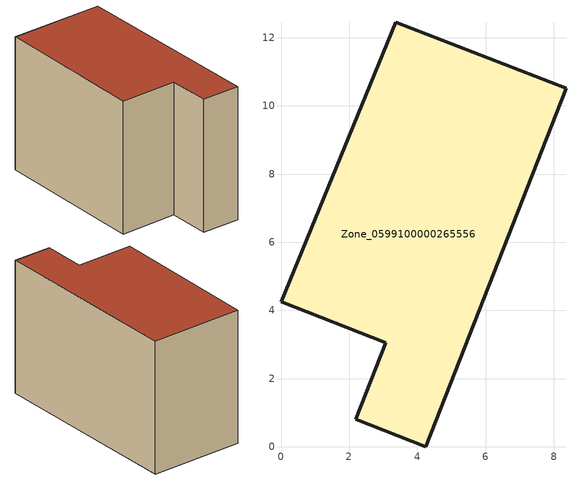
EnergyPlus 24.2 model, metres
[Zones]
Zone_0599100000265556
 floor ground (C_G): 3.36,12.45 8.36,10.52 4.24,0 2.19,0.81 3.08,3.06 0,4.25 z0
 wall outside (C_F): 8.36,10.52 3.36,12.45 0,4.25 3.08,3.06 2.19,0.81 4.24,0 8.36,10.52 z0:7.6
 roof outside (C_R): 4.24,0 8.36,10.52 3.36,12.45 0,4.25 3.08,3.06 2.19,0.81 z7.6
[BUILDING]
Pand.0599100000265556: North Axis=0; Terrain=City; Loads Convergence Tolerance Value=0.04; Temperature Convergence Tolerance Value=0.4; Solar Distribution=FullExterior; Maximum Number of Warmup Days=25; Minimum Number of Warmup Days=1
[Site:Location]
Rotterdam.The.Hague.AP_ZH_NLD Design_Conditions: Latitude=51.96; Longitude=4.45; Time Zone=1; Elevation=-4.5
[SITE:GROUNDTEMPERATURE:BUILDINGSURFACE]
18, 18, 18, 18, 18, 18, 18, 18, 18, 18, 18, 18
[MATERIAL] Thermal Absorptance=0.9; Solar Absorptance=0.7; Visible Absorptance=0.7
Name | Roughness | Thickness | Conductivity | Density | Specific Heat
G.TI.1946 | MediumSmooth | 0.15 | 1 | 540 | 1210
F.TI.1946 | Rough | 0.3 | 0.857143 | 1920 | 840
R.TI.1946 | MediumRough | 0.2 | 0.1 | 1500 | 1000
[CONSTRUCTION]
C_G: G.TI.1946
C_F: F.TI.1946
C_R: R.TI.1946
[ZONE]
Zone_0599100000265556: Type=1; Multiplier=1; Ceiling Height=Autocalculate; Volume=Autocalculate; Floor Area=autocalculate; Part of Total Floor Area=Yes
[ZONEINFILTRATION:DESIGNFLOWRATE]
Infil_Zone_0599100000265556: Zone or ZoneList or Space or SpaceList=Zone_0599100000265556; Schedule=AlwaysOn; Design Flow Rate Calculation Method=Flow/Area; Flow Rate per Floor Area=0.003; Constant Term Coefficient=1; Temperature Term Coefficient=0; Velocity Term Coefficient=0; Velocity Squared Term Coefficient=0
[HVACTEMPLATE:ZONE:IDEALLOADSAIRSYSTEM]
Zone_0599100000265556: Maximum Heating Supply Air Temperature=50; Minimum Cooling Supply Air Temperature=13; Maximum Heating Supply Air Humidity Ratio=0.0156; Minimum Cooling Supply Air Humidity Ratio=0.0077; Heating Limit=NoLimit; Cooling Limit=NoLimit; Dehumidification Control Type=ConstantSensibleHeatRatio; Cooling Sensible Heat Ratio=0.7; Dehumidification Setpoint=60; Humidification Control Type=None; Humidification Setpoint=30; Outdoor Air Method=None; Outdoor Air Flow Rate per Person=0.00944; Outdoor Air Flow Rate per Zone Floor Area=0; Outdoor Air Flow Rate per Zone=0; Demand Controlled Ventilation Type=None; Outdoor Air Economizer Type=NoEconomizer; Heat Recovery Type=None; Sensible Heat Recovery Effectiveness=0.7; Latent Heat Recovery Effectiveness=0.65
[ZONECONTROL:THERMOSTAT]
ThermostatControl_Zone_0599100000265556: Zone or ZoneList=Zone_0599100000265556; Control Type Schedule=DualSetpointControlType; Control 1=Thermostat_Zone_0599100000265556; Temperature Difference Between Cutout And Setpoint=0
[THERMOSTATSETPOINT:DUALSETPOINT]
Thermostat_Zone_0599100000265556: Heating Setpoint Temperature Schedule=HeatingSetpoint_Zone_0599100000265556; Cooling Setpoint Temperature Schedule=CoolingSetpoint_Zone_0599100000265556
[SCHEDULE:COMPACT]
HeatingSetpoint_Zone_0599100000265556: Through: 12/31, For: AllDays, Until: 24:00, 21
CoolingSetpoint_Zone_0599100000265556: Through: 12/31, For: AllDays, Until: 24:00, 24
DualSetpointControlType: Through: 12/31, For: AllDays, Until: 24:00, 4
AlwaysOn: Through: 12/31, For: AllDays, Until: 24:00, 1
